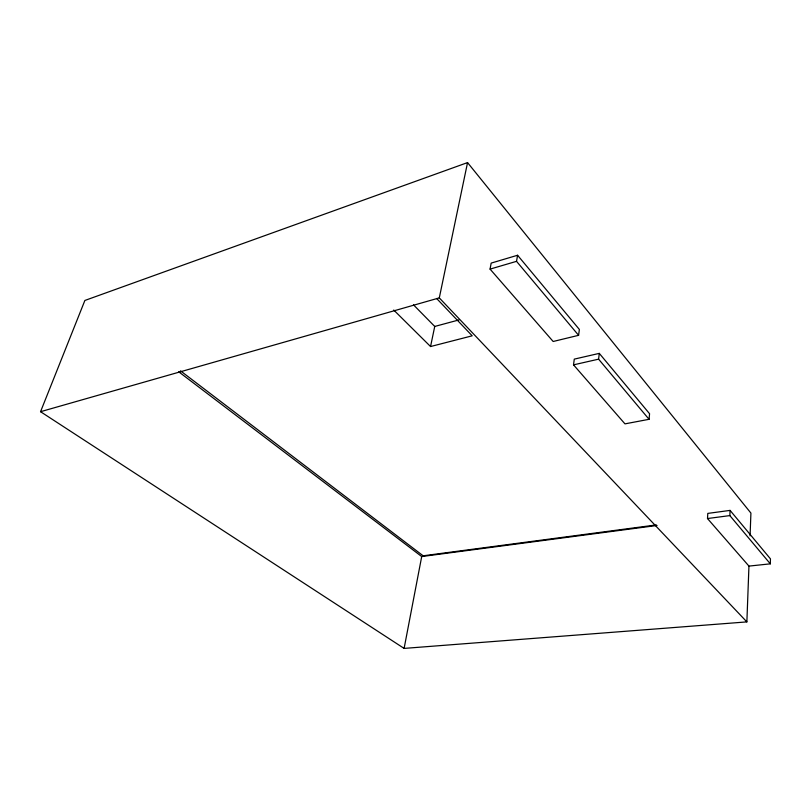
<?xml version="1.0" encoding="UTF-8"?>
<svg xmlns="http://www.w3.org/2000/svg" width="811" height="811" viewBox="0 0 811 811"><rect width="100%" height="100%" fill="white"/><g stroke="black" fill="none" stroke-linecap="round" stroke-linejoin="round"><path stroke-width="1.22" d="M748.948 566.098L770.318 563.838L770.45 558.86L730.082 510.393L707.8 513.404L707.496 518.543L748.948 566.098L746.87 621.895L404.111 648.405L40.55 411.694L84.881 300.455L467.552 162.595L750.915 513.079L750.074 535.858M770.318 563.838L729.839 515.593L730.082 510.393M649.064 419.307L649.57 413.732L599.288 353.373L574.279 359.131L573.529 364.859L624.967 423.869L649.064 419.307L598.599 359.161L599.288 353.373M578.598 335.318L579.368 329.448L517.57 255.252L491.172 263.099L490.067 269.11L553.163 341.492L578.598 335.318L516.536 261.335L517.57 255.252M404.111 648.405L421.71 556.549L178.673 371.762M746.87 621.895L439.298 297.89L467.552 162.595M436.622 298.468L472.195 335.815L430.55 346.54L434.737 326.448L413.519 304.865M490.067 269.11L516.536 261.335M40.55 411.694L439.298 297.89M434.737 326.448L459.026 319.909M573.529 364.859L598.599 359.161M656.261 524.93L423.139 555.799L180.488 370.83M707.496 518.543L729.839 515.593M421.71 556.549L657.042 525.477M393.74 310.035L430.55 346.54"/></g></svg>
